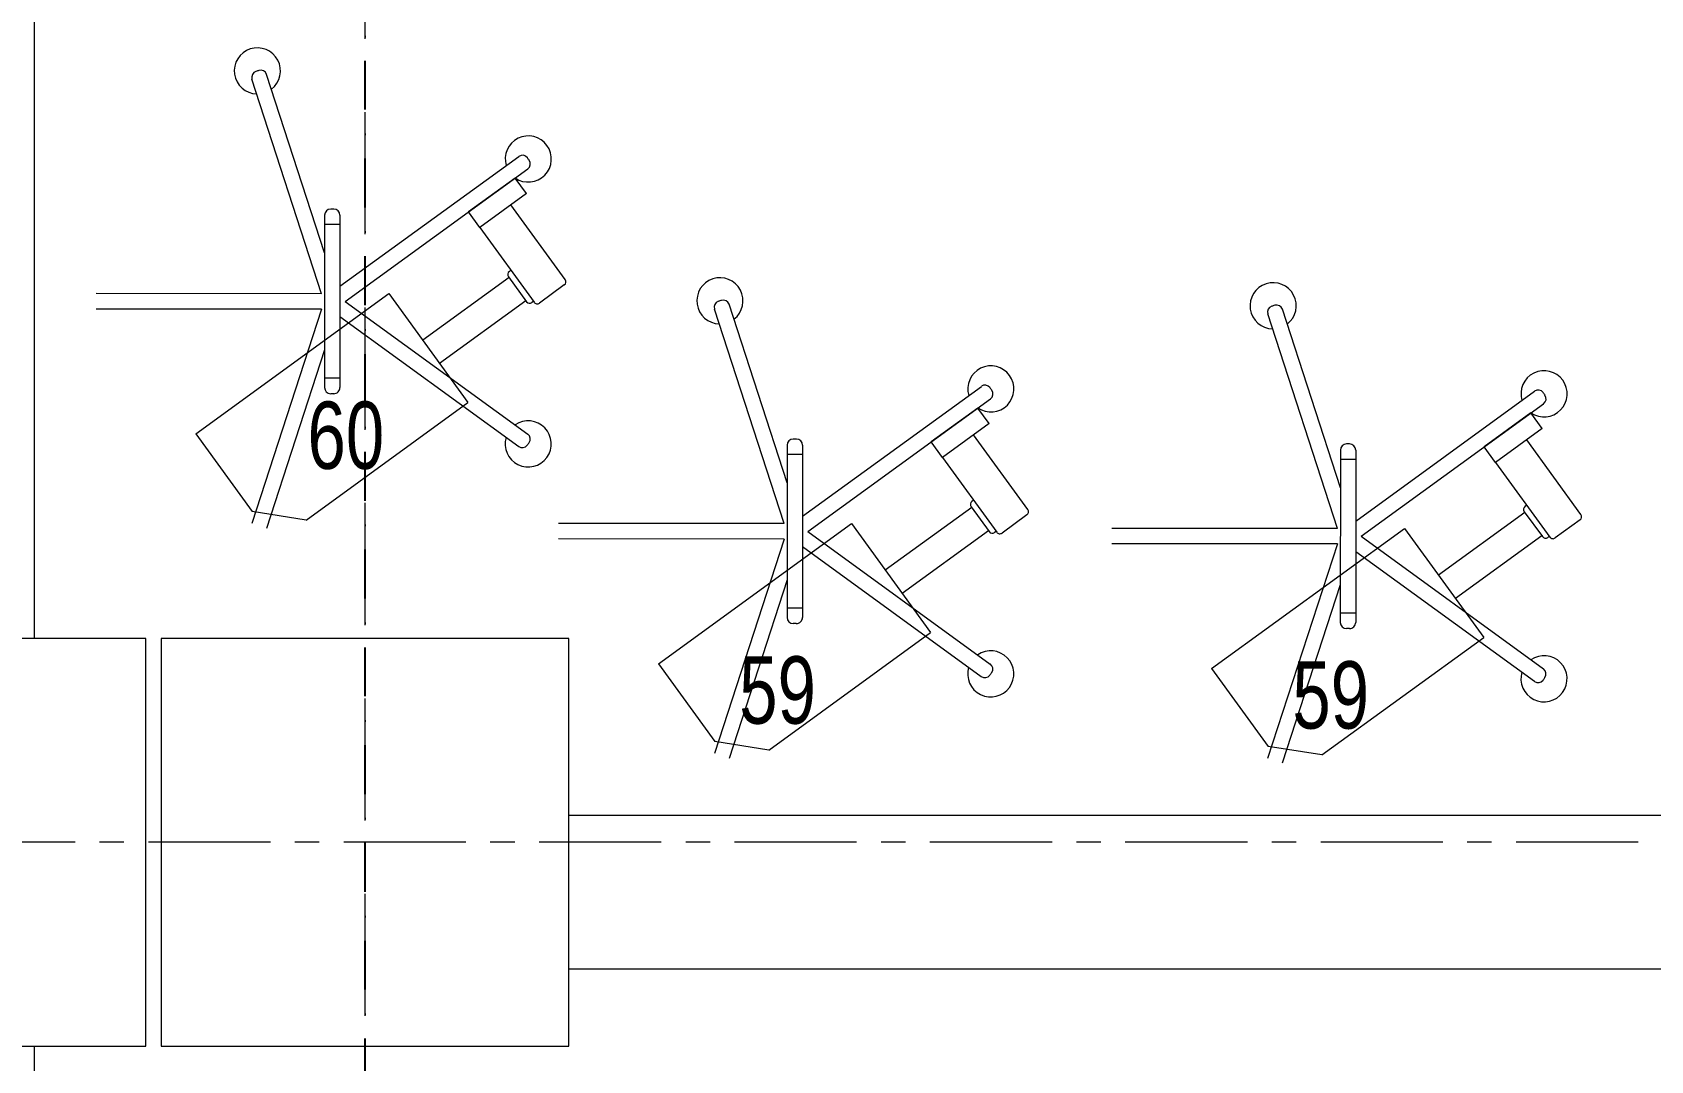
# Model space of a CAD drawing. Header units: millimetres. Extents: x 26027 to 581921, y 7230 to 233891.
# Drawn here: x 480366 to 482470, y 163661 to 164998 of the extents above; entities that cross this region are included whole.
import ezdxf

# ---------------------------------------------------------------- set-up
doc = ezdxf.new("R2010")
doc.units = ezdxf.units.MM
doc.header["$LTSCALE"] = 5
for name, pattern in [('CENTER', [50.8, 31.75, -6.35, 6.35, -6.35]), ('DASHDOT', [25.4, 12.7, -6.35, 0, -6.35]), ('HIDDEN', [9.525, 6.35, -3.175])]:
    doc.linetypes.add(name, pattern=pattern)
for name, color, linetype, lineweight in [('72_EGR_ROOM5_D2_WALL', 7, 'Continuous', 5), ('Medical Equipment and Furniture', 163, 'Continuous', 0), ('Medical Equipment and Furniture1', 163, 'Continuous', 5), ('Structure', 20, 'Continuous', 5), ('Walls', 32, 'Continuous', 5)]:
    doc.layers.add(name, color=color, linetype=linetype, lineweight=lineweight)
doc.layers.add('axes', color=9, linetype='Continuous')
doc.layers.add('EXF', color=7, linetype='Continuous', lineweight=0, true_color=0x4e7e3e)
doc.styles.add('X3G_ENTITY_257CFD', font='swisscl.ttf', dxfattribs={"height": 200})

# ---------------------------------------------------------------- blocks, each defined once
blk = doc.blocks.new('HF12177-P')
for p, q in [((0, 0), (-0.1724, 0.2372)), ((0, 0), (0.1724, 0.2372)), ((-0.0196, -0.007), (-0.1885, 0.2255)), ((0.0196, -0.007), (0.1885, 0.2255)), ((-0.12, -0.015), (-0.12, -0.019)), ((-0.112, -0.007), (0.112, -0.007)), ((-0.1, -0.007), (-0.1, -0.027)), ((0.1, -0.007), (0.1, -0.027)), ((0.12, -0.015), (0.12, -0.019)), ((-0.0631, -0.027), (-0.2951, -0.1024)), ((-0.01, -0.0308), (-0.2889, -0.1214)), ((-0.112, -0.027), (0.112, -0.027)), ((-0.01, -0.0308), (-0.01, -0.324)), ((0.01, -0.0308), (0.01, -0.324)), ((0.01, -0.0308), (0.2889, -0.1214)), ((0.0631, -0.027), (0.2951, -0.1024))]:
    blk.add_line(p, q)
for centre, radius, start, end in [((-0.1852, 0.2378), 0.03, 325.4712, 286.5288), ((0.1852, 0.2378), 0.03, 253.4712, 214.5288), ((-0.1821, 0.2302), 0.008, 126.3733, 216), ((0, -0.017), 0.315, 125.6267, 126.3733), ((-0.1788, 0.2325), 0.008, 36, 125.6267), ((0.1788, 0.2325), 0.008, 54.3733, 144), ((0, -0.017), 0.315, 53.6267, 54.3733), ((0.1821, 0.2302), 0.008, 324, 53.6267), ((-0.112, -0.015), 0.008, 90, 180), ((-0.112, -0.019), 0.008, 180, 270), ((0.112, -0.015), 0.008, 0, 90), ((0.112, -0.019), 0.008, 270, 0), ((-0.2996, -0.1144), 0.03, 37.4712, 358.5288), ((-0.2926, -0.11), 0.008, 108, 197.6267), ((0, -0.017), 0.315, 197.6267, 198.3733), ((-0.2914, -0.1138), 0.008, 198.3733, 288)]:
    blk.add_arc(centre, radius, start, end)
blk = doc.blocks.new('MONITOR ARM PLAN')
at = {"color": 8, "linetype": 'HIDDEN'}
for p, q in [((0.025, -0.49375, 0), (0.025, -0.18375, 0)), ((0.025, -0.18375, 0), (0.2, -0.18375, 0)), ((0.2, -0.44375, 0), (0.2, -0.18375, 0)), ((0.2, -0.44375, 0), (0.15, -0.49375, 0)), ((0.025, -0.49375, 0), (0.15, -0.49375, 0))]:
    blk.add_line(p, q, dxfattribs=at)
at = {"layer": 'Medical Equipment and Furniture1'}
for p, q in [((0.025, 0.0375), (0, 0.0375)), ((0, 0.0375), (0, -0.0375)), ((0.025, 0.0375), (0.025, -0.0375)), ((0.145, 0.0125), (0.025, 0.0125)), ((0.15, 0.0075), (0.15, -0.0325)), ((0.025, -0.0375), (0, -0.0375)), ((0.025, -0.0375), (0.145, -0.0375)), ((0.09375, -0.0375), (0.09375, -0.04)), ((0.14375, -0.0375), (0.14375, -0.04)), ((0.09875, -0.045), (0.13875, -0.045)), ((0.1, -0.045), (0.1, -0.18375)), ((0.1375, -0.045), (0.1375, -0.18375))]:
    blk.add_line(p, q, dxfattribs=at)
for centre, start, end in [((0.145, 0.0075, 0), 0, 90), ((0.09875, -0.04), 180, 270), ((0.13875, -0.04), 270, 360), ((0.145, -0.0325), 270, 0)]:
    blk.add_arc(centre, 0.005, start, end, dxfattribs=at)

msp = doc.modelspace()

# ---------------------------------------------------------------- hatches: boundary and pattern name
h = msp.add_hatch()
h.set_pattern_fill('CROSS', color=85, scale=10)
h.set_pattern_definition([(0, (368880, 104830), (63.5, 63.5), [31.75, -95.25]), (90, (368895.875, 104814.125), (-63.5, 63.5), [31.75, -95.25])])
edge = h.paths.add_edge_path()
edge.add_line((457685.6, 145694.3), (457685.6, 152806.1))
edge.add_line((457685.6, 152806.1), (462487.4, 152806.1))
edge.add_line((462487.4, 152806.1), (462487.4, 145900.9))
edge.add_line((462487.4, 145900.9), (462587.4, 145901.1))
edge.add_line((462587.4, 145901.1), (462587.4, 152806.1))
edge.add_line((462587.4, 152806.1), (464555.9, 152806.1))
edge.add_line((464555.9, 152806.1), (469284.4, 152806.1))
edge.add_line((469284.4, 152806.1), (471903.7, 152806.1))
edge.add_line((471903.7, 152806.1), (471903.7, 142653.2))
edge.add_line((471903.7, 142653.2), (478231.4, 142645.9))
edge.add_line((478231.4, 142645.9), (478231.4, 142845.2))
edge.add_line((478231.4, 142845.2), (472503.7, 142845.2))
edge.add_line((472503.7, 142845.2), (472503.7, 157840))
edge.add_line((472503.7, 157840), (472504, 159009.2))
edge.add_line((472504, 159009.2), (479768.6, 159009.2))
edge.add_line((479768.6, 159009.2), (479768.6, 159109.2))
edge.add_line((479768.6, 159109.2), (472503.7, 159109.2))
edge.add_line((472503.7, 159109.2), (472503.7, 169315.6))
edge.add_line((472503.7, 169315.6), (478921.1, 169315.6))
edge.add_line((478921.1, 169315.6), (484286.4, 169315.6))
edge.add_line((484286.4, 169315.6), (484286.4, 166351.2))
edge.add_line((484286.4, 166351.2), (484486.4, 166351.2))
edge.add_line((484486.4, 166351.2), (484486.4, 169515.6))
edge.add_line((484486.4, 169515.6), (479083.8, 169515.6))
edge.add_line((479083.8, 169515.6), (479083.8, 190946.9))
edge.add_line((479083.8, 190946.9), (479083.8, 191341.6))
edge.add_line((479083.8, 191341.6), (478883.8, 191341.6))
edge.add_line((478883.8, 191341.6), (478883.8, 195124.3))
edge.add_line((478883.8, 195124.3), (477262.4, 195124.3))
edge.add_line((477262.4, 195124.3), (477262.4, 205421.2))
edge.add_line((477262.4, 205421.2), (474368, 205421.2))
edge.add_line((474368, 205421.2), (469356.9, 205421.2))
edge.add_line((469356.9, 205421.2), (469256.9, 205421.2))
edge.add_line((469256.9, 205421.2), (469256.9, 204391.3))
edge.add_line((469256.9, 204391.3), (469856.9, 204391.3))
edge.add_line((469856.9, 204391.3), (469856.9, 204821.2))
edge.add_line((469856.9, 204821.2), (471179.3, 204821.2))
edge.add_line((471179.3, 204821.2), (471179.3, 204391.3))
edge.add_line((471179.3, 204391.3), (471779.3, 204391.3))
edge.add_line((471779.3, 204391.3), (471779.3, 204821.2))
edge.add_line((471779.3, 204821.2), (476662.4, 204821.2))
edge.add_line((476662.4, 204821.2), (476662.4, 194457.6))
edge.add_line((476662.4, 194457.6), (478283.8, 194457.6))
edge.add_line((478283.8, 194457.6), (478283.8, 169915.6))
edge.add_line((478283.8, 169915.6), (471903.7, 169915.6))
edge.add_line((471903.7, 169915.6), (471903.7, 159212))
edge.add_line((471903.7, 159212), (470513.7, 159212))
edge.add_line((470513.7, 159212), (470513.7, 159112))
edge.add_line((470513.7, 159112), (471903.7, 159112))
edge.add_line((471903.7, 159112), (471903.7, 153006.1))
edge.add_line((471903.7, 153006.1), (462587.4, 153006.1))
edge.add_line((462587.4, 153006.1), (462487.4, 152906.1))
edge.add_line((462487.4, 152906.1), (457585.6, 152906.1))
edge.add_line((457585.6, 152906.1), (457585.6, 145694.3))
at = {"layer": 'EXF'}
h = msp.add_hatch(dxfattribs=at)
h.set_pattern_fill('CROSS', color=256, scale=10)
edge = h.paths.add_edge_path()
edge.add_line((464555.9, 152806.1), (469284.4, 152806.1))
edge.add_line((469284.4, 152806.1), (471903.7, 152806.1))
edge.add_line((471903.7, 152806.1), (471903.7, 142653.2))
edge.add_line((471903.7, 142653.2), (478231.4, 142645.9))
edge.add_line((478231.4, 142645.9), (478231.4, 142845.2))
edge.add_line((478231.4, 142845.2), (472503.7, 142845.2))
edge.add_line((472503.7, 142845.2), (472503.7, 157840))
edge.add_line((472503.7, 157840), (472504, 159009.2))
edge.add_line((472504, 159009.2), (479768.6, 159009.2))
edge.add_line((479768.6, 159009.2), (479768.6, 159109.2))
edge.add_line((479768.6, 159109.2), (472503.7, 159109.2))
edge.add_line((472503.7, 159109.2), (472503.7, 169315.6))
edge.add_line((472503.7, 169315.6), (478921.1, 169315.6))
edge.add_line((478921.1, 169315.6), (484286.4, 169315.6))
edge.add_line((484286.4, 169315.6), (484286.4, 166351.2))
edge.add_line((484286.4, 166351.2), (484486.4, 166351.2))
edge.add_line((484486.4, 166351.2), (484486.4, 169515.6))
edge.add_line((484486.4, 169515.6), (479083.8, 169515.6))
edge.add_line((479083.8, 169515.6), (479083.8, 190946.9))
edge.add_line((479083.8, 190946.9), (479083.8, 191341.6))
edge.add_line((479083.8, 191341.6), (478883.8, 191341.6))
edge.add_line((478883.8, 191341.6), (478883.8, 195124.3))
edge.add_line((478883.8, 195124.3), (477262.4, 195124.3))
edge.add_line((477262.4, 195124.3), (477262.4, 205421.2))
edge.add_line((477262.4, 205421.2), (474368, 205421.2))
edge.add_line((474368, 205421.2), (469356.9, 205421.2))
edge.add_line((469356.9, 205421.2), (469256.9, 205421.2))
edge.add_line((469256.9, 205421.2), (469256.9, 204391.3))
edge.add_line((469256.9, 204391.3), (469856.9, 204391.3))
edge.add_line((469856.9, 204391.3), (469856.9, 204821.2))
edge.add_line((469856.9, 204821.2), (471179.3, 204821.2))
edge.add_line((471179.3, 204821.2), (471179.3, 204391.3))
edge.add_line((471179.3, 204391.3), (471779.3, 204391.3))
edge.add_line((471779.3, 204391.3), (471779.3, 204821.2))
edge.add_line((471779.3, 204821.2), (476662.4, 204821.2))
edge.add_line((476662.4, 204821.2), (476662.4, 194457.6))
edge.add_line((476662.4, 194457.6), (478283.8, 194457.6))
edge.add_line((478283.8, 194457.6), (478283.8, 169915.6))
edge.add_line((478283.8, 169915.6), (471903.7, 169915.6))
edge.add_line((471903.7, 169915.6), (471903.7, 159212))
edge.add_line((471903.7, 159212), (470513.7, 159212))
edge.add_line((470513.7, 159212), (470513.7, 159112))
edge.add_line((470513.7, 159112), (471903.7, 159112))
edge.add_line((471903.7, 159112), (471903.7, 153006.1))
edge.add_line((471903.7, 153006.1), (462587.4, 153006.1))

# ---------------------------------------------------------------- linework, layer by layer
at = {"layer": '72_EGR_ROOM5_D2_WALL'}
msp.add_polyline3d([(480513.8, 163680.3, 2.4), (480513.8, 164210.3, 2.4)], dxfattribs=at)
at = {"layer": 'axes', "linetype": 'CENTER', "lineweight": 0}
for p, q in [((480798.8, 120285.6, 0), (480798.8, 230811.1, 0)), ((544175.8, 163945.3, 2.4), (461383.1, 163945.3, 2.4))]:
    msp.add_line(p, q, dxfattribs=at)
at = {"layer": 'axes', "linetype": 'DASHDOT'}
msp.add_line((480798.8, 120285.6, 0), (480798.8, 230811.1, 0), dxfattribs=at)
at = {"layer": 'Structure', "elevation": 2.4}
for points in [[(479983.8, 163680.3), (480513.8, 163680.3), (480513.8, 164210.3), (479983.8, 164210.3)], [(480533.8, 163680.3), (481063.8, 163680.3), (481063.8, 164210.3), (480533.8, 164210.3)]]:
    msp.add_lwpolyline(points, close=True, dxfattribs=at)
at = {"layer": 'Walls'}
for p, q in [((480368.4, 167730.3, 2.4), (480368.4, 164210.3, 2.4)), ((484118.4, 163980.3, 2.4), (481063.8, 163980.3, 2.4)), ((484906.6, 163780.3, 2.4), (481063.8, 163780.3, 2.4)), ((480368.4, 163680.3, 2.4), (480368.4, 157010.3, 2.4))]:
    msp.add_line(p, q, dxfattribs=at)

# ---------------------------------------------------------------- block references
at = {"layer": 'Medical Equipment and Furniture', "extrusion": (-1.92689e-13, -1.39405e-12, -1), "xscale": -1000, "yscale": 1000, "zscale": -1000, "rotation": 90.01496832471715}
for p in [(-480773.1, 165314.6, 0), (-480773.1, 164648.4, 0), (-481374.4, 164349.5, 0), (-482093.6, 164343.1, 0)]:
    msp.add_blockref('HF12177-P', p, dxfattribs=at)
at = {"layer": 'Medical Equipment and Furniture', "xscale": 1000, "yscale": 1000, "zscale": 1000, "rotation": 305.9850316752795}
for p in [(480963.6, 164786.7, 0), (481565, 164487.8, 0), (482284.1, 164481.4, 0)]:
    msp.add_blockref('MONITOR ARM PLAN', p, dxfattribs=at)

# ---------------------------------------------------------------- texts
at = {"layer": 'Medical Equipment and Furniture', "char_height": 87.47, "attachment_point": 2, "style": 'X3G_ENTITY_257CFD'}
for s, insert in [('60', (480773.8, 164518.2, 0)), ('59', (481335, 164187, 0)), ('59', (482054.1, 164180.6, 0))]:
    msp.add_mtext(s, dxfattribs=dict(at, insert=insert))

doc.saveas('drawing.dxf')
